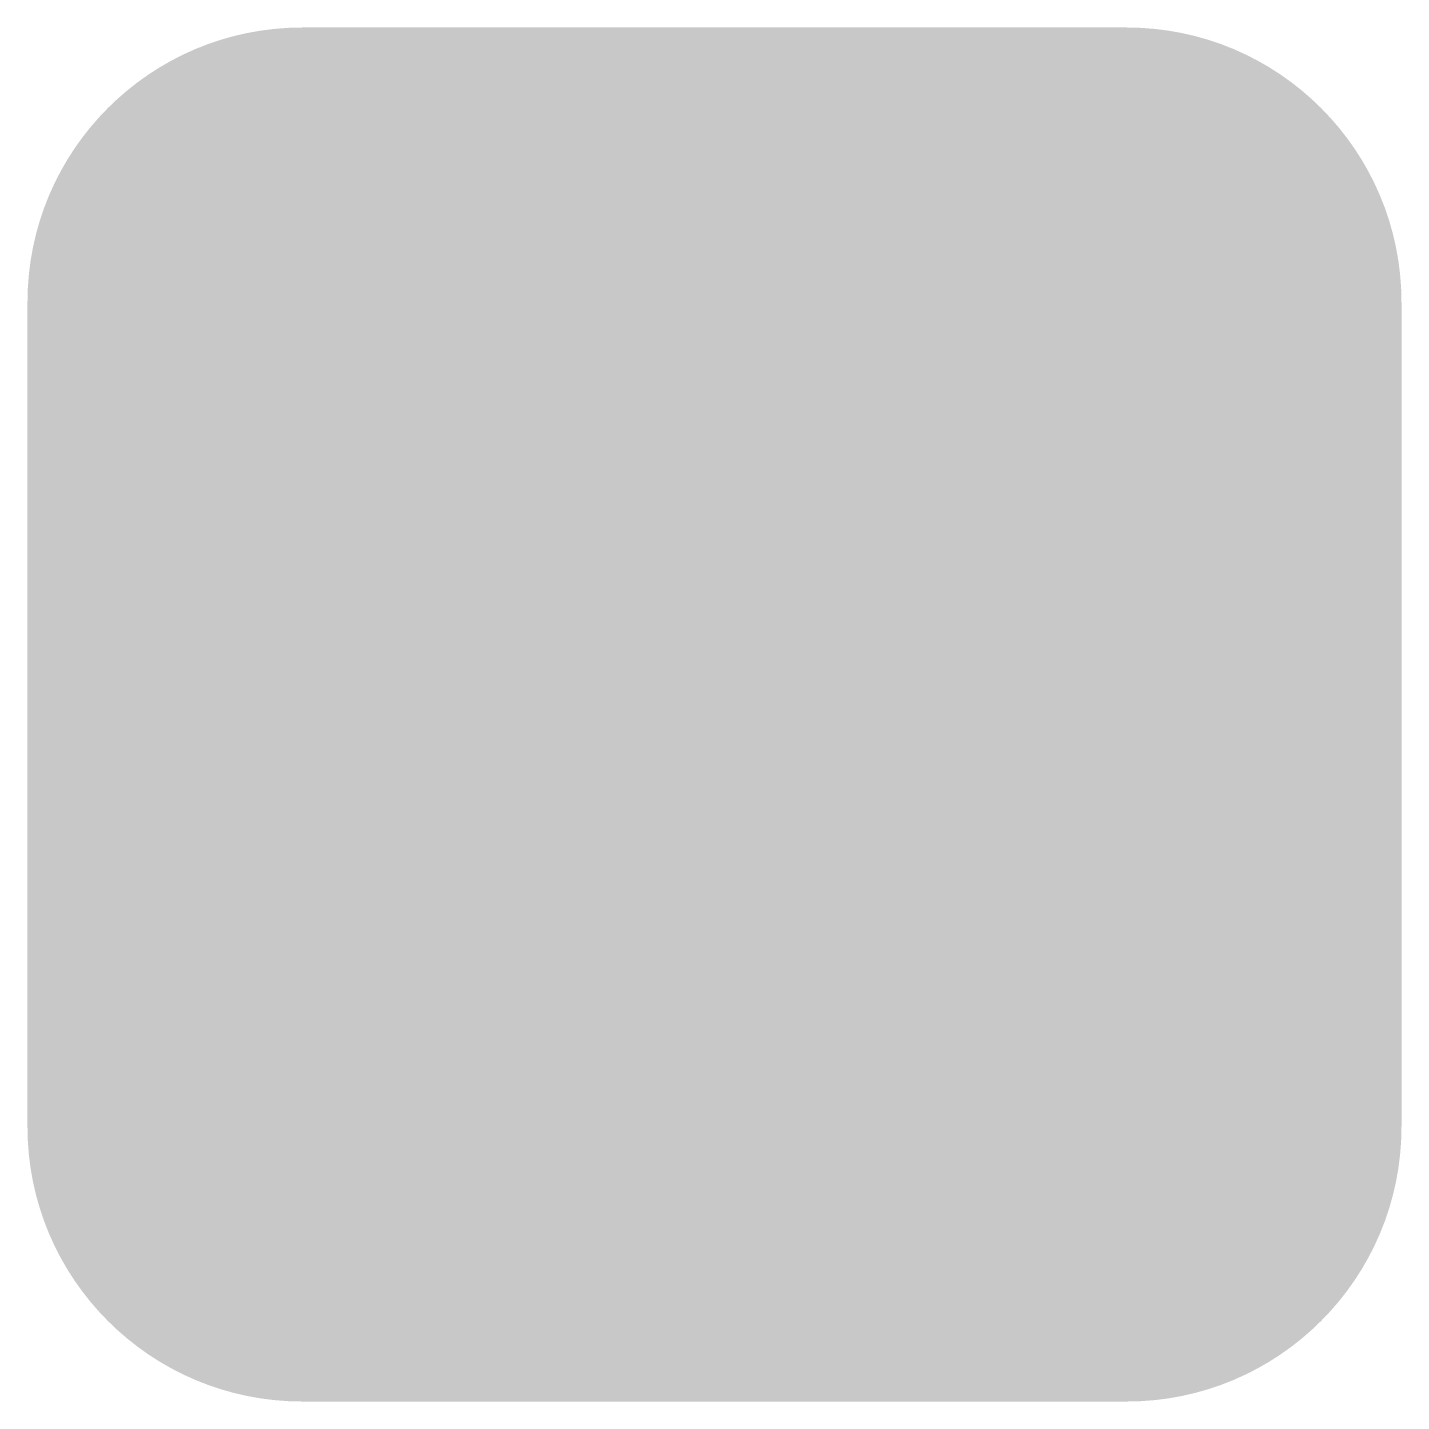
# Model space of a CAD drawing. Header units: millimetres. Extents: x 3384 to 3484, y 1329 to 1429.
import ezdxf

# ---------------------------------------------------------------- set-up
doc = ezdxf.new("R2010")
doc.units = ezdxf.units.MM
doc.layers.add('Capa3', color=7, linetype='Continuous', true_color=0x000000)

msp = doc.modelspace()

# ---------------------------------------------------------------- hatches: boundary and pattern name
at = {"layer": 'Capa3'}
h = msp.add_hatch(color=256, dxfattribs=at)
h.dxf.hatch_style = 1
h.paths.add_polyline_path([(3464.39, 1429.48), (3404.39, 1429.48, 0.41421), (3384.39, 1409.48), (3384.39, 1349.48, 0.41421), (3404.39, 1329.48), (3464.39, 1329.48, 0.41421), (3484.39, 1349.48), (3484.39, 1409.48, 0.41421)])
h.paths.add_polyline_path([(3404.39, 1424.48), (3464.39, 1424.48, -0.41421), (3479.39, 1409.48), (3479.39, 1349.48, -0.41421), (3464.39, 1334.48), (3404.39, 1334.48, -0.41421), (3389.39, 1349.48), (3389.39, 1409.48, -0.41421)], flags=16)
at = {"layer": 'Capa3', "true_color": 0x2776bb}
h = msp.add_hatch(color=152, dxfattribs=at)
h.dxf.hatch_style = 1
h.paths.add_polyline_path([(3479.39, 1409.48, 0.41421), (3464.39, 1424.48), (3404.39, 1424.48, 0.41421), (3389.39, 1409.48), (3389.39, 1364.48), (3405.7, 1387.31, -0.53427), (3422.32, 1386.8), (3439.39, 1359.48), (3451.58, 1374.72, -0.48062), (3467.2, 1374.72), (3479.39, 1359.48)])
h.paths.add_polyline_path([(3449.39, 1404.48, -1), (3469.39, 1404.48, -1)], flags=16)
at = {"layer": 'Capa3', "true_color": 0xf8991e}
h = msp.add_hatch(color=30, dxfattribs=at)
h.dxf.hatch_style = 1
h.paths.add_polyline_path([(3449.39, 1404.48, 1), (3469.39, 1404.48, 1)])
at = {"layer": 'Capa3', "true_color": 0x136734}
h = msp.add_hatch(color=116, dxfattribs=at)
h.dxf.hatch_style = 1
h.paths.add_polyline_path([(3422.32, 1386.8, 0.53427), (3405.7, 1387.31), (3389.39, 1364.48), (3389.39, 1349.48, 0.41421), (3404.39, 1334.48), (3464.39, 1334.48, 0.41421), (3479.39, 1349.48), (3479.39, 1359.48), (3467.2, 1374.72, 0.48062), (3451.58, 1374.72), (3439.39, 1359.48)])

doc.saveas('drawing.dxf')
